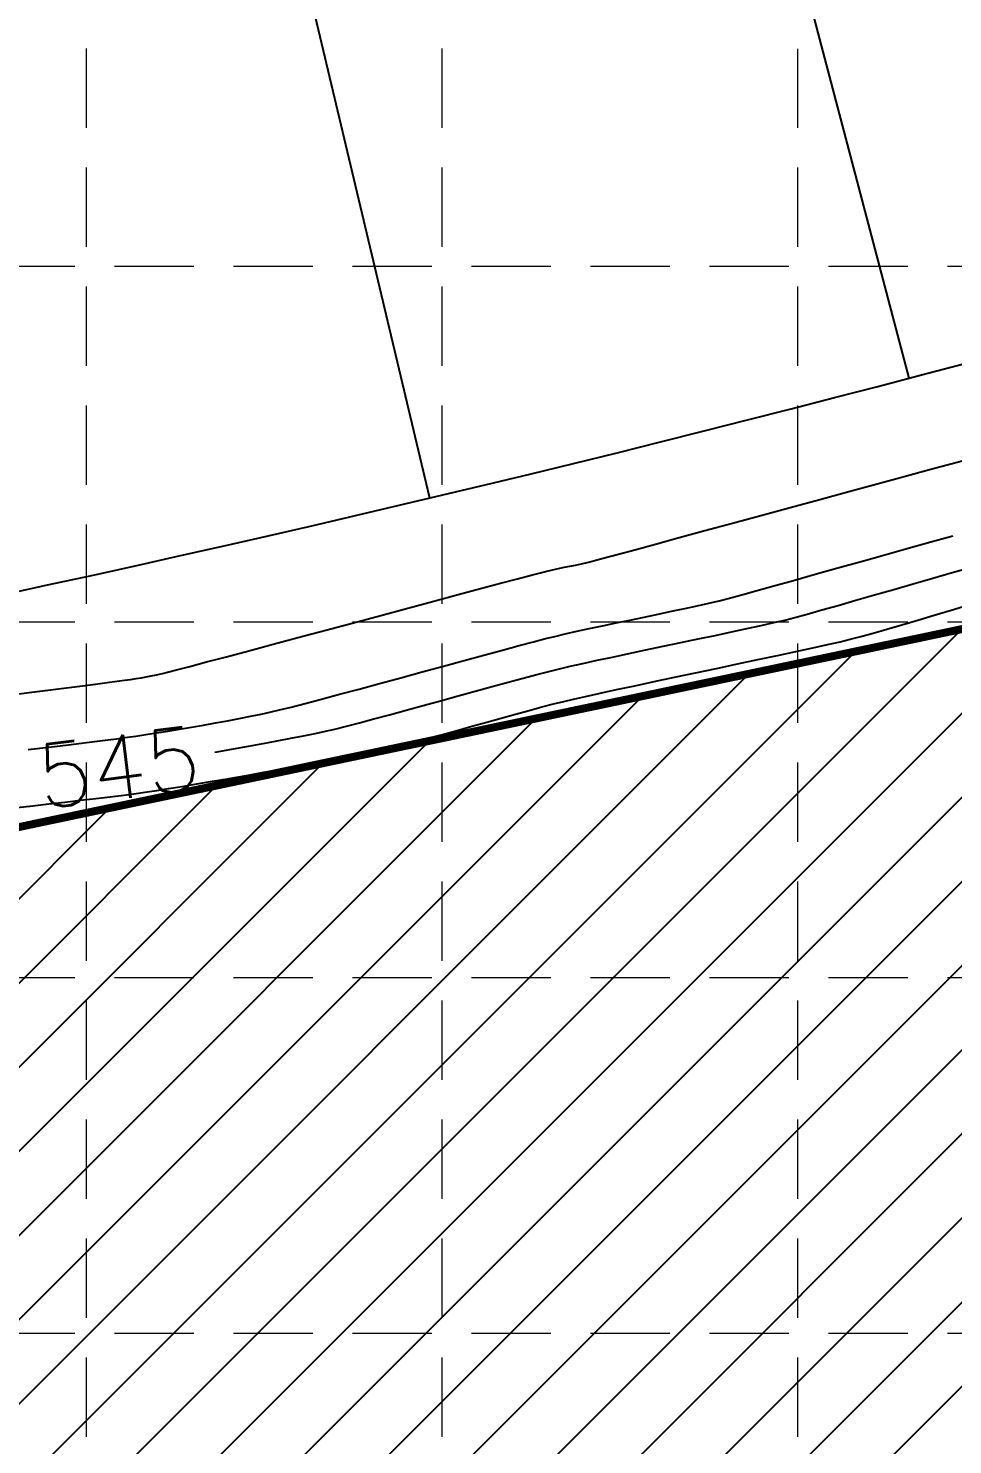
# Model space of a CAD drawing. Extents: x 2138193 to 2139991, y 332071 to 334944.
# Drawn here: x 2139218.8 to 2139335.3, y 332865.7 to 333044.3 of the extents above; entities that cross this region are included whole.
import ezdxf

# ---------------------------------------------------------------- set-up
doc = ezdxf.new("R2010")
doc.units = 0
doc.header["$LTSCALE"] = 100
doc.header["$MEASUREMENT"] = 0
doc.linetypes.add('DASHED', pattern=[0.75, 0.5, -0.25])
doc.linetypes.add('HIDDEN', pattern=[0.375, 0.25, -0.125])
for name, color, linetype in [('CONTOURS', 35, 'Continuous'), ('GRID', 254, 'DASHED'), ('V-PROP-SUBD-N', 7, 'Continuous')]:
    doc.layers.add(name, color=color, linetype=linetype)
doc.styles.add('L100', font='simplex', dxfattribs={"height": 10})

msp = doc.modelspace()

# ---------------------------------------------------------------- hatches: boundary and pattern name
at = {"layer": 'CONTOURS', "ltscale": 10}
h = msp.add_hatch(dxfattribs=at)
h.set_pattern_fill('ANSI31', color=5, scale=60, style=0)
h.set_pattern_definition([(45, (0, 0), (-5.303300858899106, 5.303300858899107), [])])
h.paths.add_polyline_path([(2138483.546160111, 332606.2740493599), (2138656.140052903, 332606.2740493599), (2138921.264482902, 332760.8706732228), (2139372.471049562, 332785.9219287917), (2139377.748317752, 332780.6479753673), (2139409.411939294, 332807.0177192923), (2139404.134671104, 332828.1135155923), (2139401.496037009, 332952.0512992817), (2139392.260811476, 332977.1025548506), (2139347.404019459, 332973.1470955816), (2139339.488117175, 332969.1916305132), (2139182.489332715, 332936.2294564062), (2139043.960999322, 332917.7706368185), (2138914.667891463, 332903.2672764998), (2138844.744069344, 332879.534509287), (2138820.996350087, 332862.3941780554), (2138795.929319984, 332796.4698240421), (2138748.301847437, 332763.2789477164)])

# ---------------------------------------------------------------- linework, layer by layer
at = {"layer": 'CONTOURS'}
for points, elevation in [([(2139335.247679402, 332989.4296912708), (2139337.758194374, 332990.1039834104)], 548), ([(2139325.805552581, 332986.8765154676), (2139329.207527692, 332987.7983428251)], 548), ([(2139318.556957914, 332984.9086268541), (2139322.234085717, 332985.9074053192)], 548), ([(2139307.529917004, 332981.9104263008), (2139311.141042744, 332982.8925228707)], 548), ([(2139326.731316576, 332977.9299562738), (2139329.686517585, 332978.7558288493)], 546), ([(2139284.842993427, 332976.0299625012), (2139285.616182319, 332976.19709734)], 548), ([(2139285.616182319, 332976.19709734), (2139286.334855626, 332976.3439648487)], 548), ([(2139287.035320836, 332976.4842116712), (2139287.753885434, 332976.6314844511)], 548), ([(2139288.526856907, 332976.7994298324), (2139289.390542741, 332977.0016944589)], 548), ([(2139289.390542741, 332977.0016944589), (2139290.017107187, 332977.1642691102)], 548), ([(2139317.954628583, 332975.4604332264), (2139320.808918795, 332976.2647455721)], 546), ([(2139335.231509838, 332975.6741798256), (2139337.55941217, 332976.3243330156)], 545), ([(2139282.156655988, 332975.3539277099), (2139283.351589717, 332975.6683574374)], 548), ([(2139310.496832025, 332973.3708228932), (2139312.742131918, 332973.9959589968)], 546), ([(2139332.81166984, 332974.9878312079), (2139335.231509838, 332975.6741798256)], 545), ([(2139269.882956831, 332972.0748412815), (2139272.966700805, 332972.9009965248)], 548), ([(2139304.564958898, 332971.8227869924), (2139305.882165471, 332972.1339733108)], 546), ([(2139307.010395521, 332972.4223171601), (2139308.567435466, 332972.8404379842)], 546), ([(2139308.567435466, 332972.8404379842), (2139310.496832025, 332973.3708228932)], 546), ([(2139320.867478612, 332971.5473231683), (2139323.089546763, 332972.1857204397)], 545), ([(2139325.438830639, 332972.8642317783), (2139327.871499563, 332973.5675952851)], 545), ([(2139298.15814933, 332970.4343976936), (2139299.879989679, 332970.796592203)], 546), ([(2139303.10867423, 332971.4940115619), (2139304.564958898, 332971.8227869924)], 546), ([(2139316.980312203, 332970.4519184237), (2139318.816456866, 332970.9643018633)], 545), ([(2139256.300759539, 332968.4338142514), (2139259.756872116, 332969.3601796688)], 548), ([(2139291.14399535, 332968.9709640137), (2139292.865993198, 332969.3325713609)], 546), ([(2139307.425068167, 332968.2004006532), (2139309.363993091, 332968.6188566596)], 545), ([(2139327.019108778, 332968.54101279), (2139328.912101088, 332969.0969020375)], 544), ([(2139249.646967743, 332966.6519228434), (2139252.909704756, 332967.5253366015)], 548), ([(2139252.909704756, 332967.5253366015), (2139256.300759539, 332968.4338142514)], 548), ([(2139286.458081133, 332967.9482921969), (2139287.91475955, 332968.2755997221)], 546), ([(2139298.82016481, 332966.3868297326), (2139301.030862594, 332966.8499015213)], 545), ([(2139303.224548616, 332967.3102815962), (2139305.367268574, 332967.7623284694)], 545), ([(2139319.535131825, 332966.6121799497), (2139321.121076483, 332966.9710764454)], 544), ([(2139323.711908864, 332967.6099235504), (2139325.273030213, 332968.0400985269)], 544), ([(2139290.486342096, 332964.6204551965), (2139292.425543908, 332965.0378789621)], 545), ([(2139292.425543908, 332965.0378789621), (2139294.483551165, 332965.4751769652)], 545), ([(2139294.483551165, 332965.4751769652), (2139296.626409567, 332965.926707718)], 545), ([(2139317.660871599, 332966.1981900019), (2139319.535131825, 332966.6121799497)], 544), ([(2139268.429728791, 332963.1612640044), (2139271.110238859, 332963.8914837932)], 546), ([(2139282.881850599, 332962.8218584252), (2139284.416252952, 332963.2191990355)], 545), ([(2139285.721112359, 332963.5438442029), (2139287.10017202, 332963.8677963291)], 545), ([(2139287.10017202, 332963.8677963291), (2139288.699900033, 332964.2285471561)], 545), ([(2139224.954926376, 332961.3285236679), (2139227.230027451, 332961.6202939883)], 548), ([(2139227.230027451, 332961.6202939883), (2139229.023291838, 332961.8519762869)], 548), ([(2139230.265869504, 332962.0150768678), (2139230.888910417, 332962.101102035)], 548), ([(2139231.665382513, 332962.2202909025), (2139232.35781572, 332962.3278491362)], 548), ([(2139233.622582143, 332962.5390941772), (2139234.260923698, 332962.6582912218)], 548), ([(2139260.468994608, 332960.9985310086), (2139263.059329502, 332961.7002310081)], 546), ([(2139277.239441202, 332961.3018044491), (2139279.259639191, 332961.8523470807)], 545), ([(2139270.748144512, 332959.5167973328), (2139272.949888329, 332960.1232155239)], 545), ([(2139286.301822658, 332959.448821041), (2139287.496176678, 332959.728250047)], 544), ([(2139250.457054138, 332958.3604601573), (2139251.901553822, 332958.7234950947)], 546), ([(2139264.320709942, 332957.758816461), (2139266.399749784, 332958.3237837501)], 545), ([(2139278.407812268, 332957.3451886332), (2139280.198841611, 332957.83998005)], 544), ([(2139281.910205545, 332958.3074030054), (2139283.515455847, 332958.7377934931)], 544), ([(2139283.515455847, 332958.7377934931), (2139284.988144292, 332959.121487507)], 544), ([(2139284.988144292, 332959.121487507), (2139286.301822658, 332959.448821041)], 544), ([(2139242.395749307, 332956.7324755405), (2139243.895596639, 332957.0061362399)], 546), ([(2139258.869886911, 332956.3198412186), (2139260.521972972, 332956.746031144)], 545), ([(2139260.521972972, 332956.746031144), (2139262.350182494, 332957.2292942419)], 545), ([(2139262.350182494, 332957.2292942419), (2139264.320709942, 332957.758816461)], 545), ([(2139276.563565738, 332956.8326927611), (2139278.407812268, 332957.3451886332)], 544), ([(2139226.110051325, 332954.2514089459), (2139228.137865498, 332954.5036579786)], 546), ([(2139236.38309078, 332955.7051756559), (2139237.855534873, 332955.9479462629)], 546), ([(2139253.457439359, 332955.1015928349), (2139254.923201684, 332955.4009539826)], 545), ([(2139242.301768752, 332953.0614030446), (2139242.789598003, 332953.144841681)], 545), ([(2139258.73756325, 332952.3765363273), (2139260.402590935, 332952.7014075138)], 544), ([(2139252.828396557, 332951.2785093322), (2139254.915792251, 332951.6593543979)], 544), ([(2139254.915792251, 332951.6593543979), (2139256.897072419, 332952.0272743424)], 544), ([(2139238.15799195, 332948.7322489315), (2139240.017329665, 332949.0430503616)], 544), ([(2139242.01326852, 332949.3810565415), (2139244.111134704, 332949.7405346323)], 544), ([(2139244.111134704, 332949.7405346323), (2139246.27625441, 332950.1157517955)], 544), ([(2139229.114908405, 332947.4081822979), (2139230.821973446, 332947.6180309949)], 544), ([(2139233.746323742, 332948.0204015261), (2139234.987815179, 332948.2151916751)], 544), ([(2139236.469929185, 332948.4543850897), (2139238.15799195, 332948.7322489315)], 544), ([(2139219.361705924, 332946.286287098), (2139221.372144918, 332946.5191878169)], 544), ([(2139221.372144918, 332946.5191878169), (2139223.383460204, 332946.7481772613)], 544), ([(2139223.383460204, 332946.7481772613), (2139225.364876241, 332946.9729058662)], 544)]:
    msp.add_lwpolyline(points, dxfattribs=dict(at, elevation=elevation))
at = {"layer": 'CONTOURS', "extrusion": (0.2610616266489205, -0.9653221364349933, 0), "elevation": 237056.2699516445}
msp.add_lwpolyline([(2152072.177438033, 548), (2152075.459920041, 548)], dxfattribs=at)
at = {"layer": 'CONTOURS', "extrusion": (0.2603880452484459, -0.9655040475791353, 0), "elevation": 235554.6811063495}
msp.add_lwpolyline([(2152240.333355531, 548), (2152243.307448879, 548)], dxfattribs=at)
at = {"layer": 'CONTOURS', "extrusion": (0.2618781461489889, -0.9651009463105757, 0), "elevation": 238876.7263327215}
msp.add_lwpolyline([(2151863.644704425, 548), (2151867.345319244, 548)], dxfattribs=at)
at = {"layer": 'CONTOURS', "extrusion": (0.2622891686346033, -0.9649893222295098, 0), "elevation": 239793.2044605874}
msp.add_lwpolyline([(2151754.04527838, 548), (2151757.899163437, 548)], dxfattribs=at)
at = {"layer": 'CONTOURS', "extrusion": (-0.2623910744526251, 0.9649616179142034, 0), "elevation": -240020.4381800564}
msp.add_lwpolyline([(-2151724.878825905, 548), (-2151728.710022062, 548)], dxfattribs=at)
at = {"layer": 'CONTOURS', "extrusion": (0.2624093689040301, -0.9649566431251658, 0), "elevation": 240061.2323107926}
msp.add_lwpolyline([(2151712.998482625, 548), (2151716.585652526, 548)], dxfattribs=at)
at = {"layer": 'CONTOURS', "extrusion": (0.261790728207566, -0.9651246627376966, 0), "elevation": 238681.8272977812}
msp.add_lwpolyline([(2151857.279323888, 548), (2151860.003833687, 548)], dxfattribs=at)
at = {"layer": 'CONTOURS', "extrusion": (0.262121913151882, -0.9650347675838407, 0), "elevation": 239420.2637606011}
msp.add_lwpolyline([(2151777.969048417, 548), (2151781.047327517, 548)], dxfattribs=at)
at = {"layer": 'CONTOURS', "extrusion": (0.2623133880047043, -0.9649827389510621, 0), "elevation": 239847.2105689743}
msp.add_lwpolyline([(2151733.499743726, 548), (2151736.86557626, 548)], dxfattribs=at)
at = {"layer": 'CONTOURS', "extrusion": (0.2673837242145405, -0.9635901327977381, 0), "elevation": 251166.8953558507}
msp.add_lwpolyline([(2150470.076547465, 546), (2150473.061147746, 546)], dxfattribs=at)
at = {"layer": 'CONTOURS', "extrusion": (0.2648699709428848, -0.964284137841495, 0), "elevation": 245558.0516379868}
msp.add_lwpolyline([(2151120.740293443, 546), (2151123.581995763, 546)], dxfattribs=at)
at = {"layer": 'CONTOURS', "color": 5, "ltscale": 10, "const_width": 1}
msp.add_lwpolyline([(2138656.140052903, 332606.2740493598), (2138921.264482902, 332760.8706732228), (2139372.471049562, 332785.9219287917), (2139377.748317752, 332780.6479753673), (2139409.411939294, 332807.0177192923), (2139404.134671104, 332828.1135155923), (2139401.496037009, 332952.0512992817), (2139392.260811476, 332977.1025548506), (2139347.404019459, 332973.1470955816), (2139339.488117175, 332969.1916305132), (2139182.489332715, 332936.2294564062), (2139043.960999322, 332917.7706368185), (2138914.667891463, 332903.2672764998), (2138844.744069344, 332879.534509287), (2138820.996350087, 332862.3941780554), (2138795.929319984, 332796.4698240421), (2138748.301847437, 332763.2789477164), (2138483.546160112, 332606.27404936)], dxfattribs=at)
at = {"layer": 'CONTOURS', "extrusion": (-0.2580467898887434, 0.9661324206484921, 0), "elevation": -230336.8878195584}
msp.add_lwpolyline([(-2152761.131042821, 548), (-2152762.396958785, 548)], dxfattribs=at)
at = {"layer": 'CONTOURS', "extrusion": (0.2602074510721593, -0.9655527341406734, 0), "elevation": 235152.1939210735}
msp.add_lwpolyline([(2152241.730230189, 548), (2152243.548556199, 548)], dxfattribs=at)
at = {"layer": 'CONTOURS', "extrusion": (0.2612268940260965, -0.965277426358598, 0), "elevation": 237424.7525168592}
msp.add_lwpolyline([(2151994.0365856, 548), (2151996.341110673, 548)], dxfattribs=at)
at = {"layer": 'CONTOURS', "extrusion": (0.270335512034219, -0.9627661766665864, 0), "elevation": 257756.0987806026}
msp.add_lwpolyline([(2149684.083752514, 546), (2149687.176941109, 546)], dxfattribs=at)
at = {"layer": 'CONTOURS', "extrusion": (0.2479212038522307, -0.968780200396592, 0), "elevation": 207793.4691886503}
msp.add_lwpolyline([(2155047.082610856, 548), (2155047.730220858, 548)], dxfattribs=at)
at = {"layer": 'CONTOURS', "extrusion": (0.2266373315210131, -0.973979219470844, 0), "elevation": 160530.0744140025}
msp.add_lwpolyline([(2159082.893400844, 548), (2159083.780495707, 548)], dxfattribs=at)
at = {"layer": 'CONTOURS', "extrusion": (0.1963231193083015, -0.9805392561366721, 0), "elevation": 93494.98973007884}
msp.add_lwpolyline([(2163025.185945737, 548), (2163025.900313066, 548)], dxfattribs=at)
at = {"layer": 'CONTOURS', "extrusion": (0.2123187102312406, -0.9772004734371257, 0), "elevation": 128825.8947883381}
msp.add_lwpolyline([(2161210.174849013, 548), (2161210.965855049, 548)], dxfattribs=at)
at = {"layer": 'CONTOURS', "extrusion": (0.2710197353699746, -0.962573790958381, 0), "elevation": 259283.934049345}
msp.add_lwpolyline([(2149497.280272942, 546), (2149500.339134977, 546)], dxfattribs=at)
at = {"layer": 'CONTOURS', "extrusion": (0.2582095087009174, -0.9660889449819985, 0), "elevation": 230699.1820042578}
msp.add_lwpolyline([(2152707.664819015, 548), (2152710.271204091, 548)], dxfattribs=at)
at = {"layer": 'CONTOURS', "extrusion": (0.2576281881142614, -0.9662441289285865, 0), "elevation": 229403.903206905}
msp.add_lwpolyline([(2152848.688022097, 548), (2152850.903029356, 548)], dxfattribs=at)
at = {"layer": 'CONTOURS', "extrusion": (0.2566019484839267, -0.9665171700669638, 0), "elevation": 227117.5729745676}
msp.add_lwpolyline([(2153093.302559603, 548), (2153095.060640872, 548)], dxfattribs=at)
at = {"layer": 'CONTOURS', "extrusion": (0.2700022072142906, -0.9628597032275321, 0), "elevation": 257011.9193657093}
msp.add_lwpolyline([(2149761.745853907, 546), (2149764.347219338, 546)], dxfattribs=at)
at = {"layer": 'CONTOURS', "extrusion": (0.2709254649148208, -0.9626003285168193, 0), "elevation": 259073.4238573094}
msp.add_lwpolyline([(2149516.884400372, 546), (2149519.697350502, 546)], dxfattribs=at)
at = {"layer": 'CONTOURS', "extrusion": (0.277093354718119, -0.9608430011042693, 0), "elevation": 272858.2147791378}
msp.add_lwpolyline([(2147822.975275086, 545), (2147825.548248288, 545)], dxfattribs=at)
at = {"layer": 'CONTOURS', "extrusion": (0.275496888815343, -0.9613019630964387, 0), "elevation": 269290.0242914683}
msp.add_lwpolyline([(2148275.837479354, 545), (2148278.404775666, 545)], dxfattribs=at)
at = {"layer": 'CONTOURS', "extrusion": (0.2585631435688809, -0.9659943585693336, 0), "elevation": 231487.1993029781}
msp.add_lwpolyline([(2152620.137277771, 548), (2152623.069491459, 548)], dxfattribs=at)
at = {"layer": 'CONTOURS', "extrusion": (0.2476130931973588, -0.9688589970048459, 0), "elevation": 207117.0990263518}
msp.add_lwpolyline([(2155134.011323062, 546), (2155135.175816609, 546)], dxfattribs=at)
at = {"layer": 'CONTOURS', "extrusion": (0.2774752333590612, -0.9607327905678742, 0), "elevation": 273711.8763337334}
msp.add_lwpolyline([(2147709.376681403, 545), (2147711.821985549, 545)], dxfattribs=at)
at = {"layer": 'CONTOURS', "extrusion": (0.2589615303257283, -0.9658876362245025, 0), "elevation": 232374.9921782199}
msp.add_lwpolyline([(2152514.384929307, 548), (2152517.901330287, 548)], dxfattribs=at)
at = {"layer": 'CONTOURS', "extrusion": (0.2589059788292911, -0.9659025282741768, 0), "elevation": 232251.1940930691}
msp.add_lwpolyline([(2152531.262346616, 548), (2152534.649568407, 548)], dxfattribs=at)
at = {"layer": 'CONTOURS', "extrusion": (0.2040928238585722, -0.9789515408075284, 0), "elevation": 110653.4823751649}
msp.add_lwpolyline([(2162224.306747774, 546), (2162226.104384635, 546)], dxfattribs=at)
at = {"layer": 'CONTOURS', "extrusion": (0.2088891564932534, -0.9779393234242792, 0), "elevation": 121251.3118777401}
msp.add_lwpolyline([(2161659.46607578, 546), (2161661.162092614, 546)], dxfattribs=at)
at = {"layer": 'CONTOURS', "extrusion": (0.2135093371099038, -0.9769410232797524, 0), "elevation": 131467.6765275479}
msp.add_lwpolyline([(2161063.883914614, 546), (2161065.49105666, 546)], dxfattribs=at)
at = {"layer": 'CONTOURS', "extrusion": (0.2609942152340801, -0.9653403646457278, 0), "elevation": 236919.5389423413}
msp.add_lwpolyline([(2152070.761588678, 545), (2152072.395661965, 545)], dxfattribs=at)
at = {"layer": 'CONTOURS', "extrusion": (0.2734266605075075, -0.9618928533489124, 0), "elevation": 264664.4088100163}
msp.add_lwpolyline([(2148838.619399737, 545), (2148840.751676464, 545)], dxfattribs=at)
at = {"layer": 'CONTOURS', "extrusion": (0.2850861442864194, -0.9585018989735508, 0), "elevation": 290741.5175473336}
msp.add_lwpolyline([(2145479.952239774, 544), (2145482.148868408, 544)], dxfattribs=at)
at = {"layer": 'CONTOURS', "extrusion": (0.2823498586375608, -0.9593115017174294, 0), "elevation": 284618.1114526041}
msp.add_lwpolyline([(2146303.05683328, 544), (2146305.246124845, 544)], dxfattribs=at)
at = {"layer": 'CONTOURS', "extrusion": (0.258957888971358, -0.9658886124908492, 0), "elevation": 232366.8772950776}
msp.add_lwpolyline([(2152511.68092699, 548), (2152515.260957179, 548)], dxfattribs=at)
at = {"layer": 'CONTOURS', "extrusion": (0.2127710381864142, -0.9771020854082114, 0), "elevation": 129834.5141397742}
msp.add_lwpolyline([(2161148.688482633, 546), (2161150.295682145, 546)], dxfattribs=at)
at = {"layer": 'CONTOURS', "extrusion": (0.208364043958232, -0.9780513407717266, 0), "elevation": 120090.6054801681}
msp.add_lwpolyline([(2161713.636924267, 546), (2161715.332988406, 546)], dxfattribs=at)
at = {"layer": 'CONTOURS', "extrusion": (0.2039275576417575, -0.9789859811224406, 0), "elevation": 110288.4605113706}
msp.add_lwpolyline([(2162239.348083473, 546), (2162241.145737533, 546)], dxfattribs=at)
at = {"layer": 'CONTOURS', "extrusion": (0.2034692784015706, -0.9790813310173696, 0), "elevation": 109276.3175698608}
msp.add_lwpolyline([(2162292.534154595, 546), (2162294.344503314, 546)], dxfattribs=at)
at = {"layer": 'CONTOURS', "extrusion": (0.2149959383425334, -0.976614942797935, 0), "elevation": 134760.6954584589}
msp.add_lwpolyline([(2160868.392792904, 545), (2160870.221656948, 545)], dxfattribs=at)
at = {"layer": 'CONTOURS', "extrusion": (0.2209362471197144, -0.9752882521125006, 0), "elevation": 147910.6111472857}
msp.add_lwpolyline([(2160009.956225719, 545), (2160011.596061613, 545)], dxfattribs=at)
at = {"layer": 'CONTOURS', "extrusion": (0.2299676349194442, -0.9731982772742446, 0), "elevation": 167927.471826349}
msp.add_lwpolyline([(2158547.661789428, 545), (2158549.078330272, 545)], dxfattribs=at)
at = {"layer": 'CONTOURS', "extrusion": (0.2472519721299973, -0.9689512176976852, 0), "elevation": 206318.240767169}
msp.add_lwpolyline([(2155218.444353425, 545), (2155219.760104353, 545)], dxfattribs=at)
at = {"layer": 'CONTOURS', "extrusion": (0.2757565332857638, -0.961227514353505, 0), "elevation": 269874.8793183664}
msp.add_lwpolyline([(2148196.42702099, 544), (2148198.24353013, 544)], dxfattribs=at)
at = {"layer": 'CONTOURS', "extrusion": (0.2849489722452369, -0.9585426872165805, 0), "elevation": 290434.4818931687}
msp.add_lwpolyline([(2145517.286197161, 544), (2145519.374641015, 544)], dxfattribs=at)
at = {"layer": 'CONTOURS', "extrusion": (0.2859646610318022, -0.9582401643851955, 0), "elevation": 292708.107247224}
msp.add_lwpolyline([(2145210.371778086, 544), (2145212.53479469, 544)], dxfattribs=at)
at = {"layer": 'CONTOURS', "extrusion": (-0.2562946115969001, 0.9665987130481781, 0), "elevation": -226441.1385131867}
msp.add_lwpolyline([(-2153163.425326874, 546), (-2153165.324003899, 546)], dxfattribs=at)
at = {"layer": 'CONTOURS', "extrusion": (0.2515400393848535, -0.9678468931531817, 0), "elevation": 215854.1627729615}
msp.add_lwpolyline([(2154252.418384984, 546), (2154253.985654592, 546)], dxfattribs=at)
at = {"layer": 'CONTOURS', "extrusion": (0.2426193181767001, -0.9701215730244707, 0), "elevation": 196012.8125656424}
msp.add_lwpolyline([(2156149.86297456, 546), (2156151.047071628, 546)], dxfattribs=at)
at = {"layer": 'CONTOURS', "extrusion": (0.2286071648741669, -0.9735187538862287, 0), "elevation": 164905.6699301523}
msp.add_lwpolyline([(2158752.992007854, 546), (2158754.345529876, 546)], dxfattribs=at)
at = {"layer": 'CONTOURS', "extrusion": (0.2053916133182074, -0.9786798685875501, 0), "elevation": 113526.5371965411}
msp.add_lwpolyline([(2162079.450236569, 545), (2162081.691711123, 545)], dxfattribs=at)
at = {"layer": 'CONTOURS', "extrusion": (0.2082179051770924, -0.9780824627625543, 0), "elevation": 119771.7531080068}
msp.add_lwpolyline([(2161746.912182736, 545), (2161749.016094901, 545)], dxfattribs=at)
at = {"layer": 'CONTOURS', "extrusion": (0.2293485525227704, -0.9733443591328356, 0), "elevation": 166558.6794254777}
msp.add_lwpolyline([(2158661.638427803, 544), (2158662.92544581, 544)], dxfattribs=at)
at = {"layer": 'CONTOURS', "extrusion": (0.2487580618040227, -0.9685656542989257, 0), "elevation": 209673.0291798836}
msp.add_lwpolyline([(2154902.466521572, 544), (2154903.848070316, 544)], dxfattribs=at)
at = {"layer": 'CONTOURS', "extrusion": (0.2572915051389597, -0.9663338353712597, 0), "elevation": 228653.8249109705}
msp.add_lwpolyline([(2152890.127971869, 548), (2152892.713231481, 548)], dxfattribs=at)
at = {"layer": 'CONTOURS', "extrusion": (0.2578991816721745, -0.9661718336263083, 0), "elevation": 230007.7340662415}
msp.add_lwpolyline([(2152748.487074451, 548), (2152751.402002667, 548)], dxfattribs=at)
at = {"layer": 'CONTOURS', "extrusion": (0.2583080746471345, -0.9660625955765446, 0), "elevation": 230918.8295007858}
msp.add_lwpolyline([(2152653.862267857, 548), (2152657.041315756, 548)], dxfattribs=at)
at = {"layer": 'CONTOURS', "extrusion": (0.2619940099241783, -0.9650694994475008, 0), "elevation": 239142.9186770311}
msp.add_lwpolyline([(2151782.550617012, 546), (2151785.132546125, 546)], dxfattribs=at)
at = {"layer": 'CONTOURS', "extrusion": (0.2608996818560699, -0.965365918192372, 0), "elevation": 236703.1515217625}
msp.add_lwpolyline([(2152054.880866094, 546), (2152057.286887203, 546)], dxfattribs=at)
at = {"layer": 'CONTOURS', "extrusion": (0.2591296685661538, -0.9658425414469978, 0), "elevation": 232757.9007888389}
msp.add_lwpolyline([(2152487.562706233, 546), (2152489.740973667, 546)], dxfattribs=at)
at = {"layer": 'CONTOURS', "extrusion": (0.2052751320898686, -0.9787043067982726, 0), "elevation": 113269.2110797125}
msp.add_lwpolyline([(2162088.44637241, 545), (2162090.687861722, 545)], dxfattribs=at)
at = {"layer": 'CONTOURS', "extrusion": (0.2088795091993016, -0.9779413840495037, 0), "elevation": 121238.2097973739}
msp.add_lwpolyline([(2161670.02858482, 544), (2161672.553994555, 544)], dxfattribs=at)
at = {"layer": 'CONTOURS', "extrusion": (0.2103278016768035, -0.9776309200520426, 0), "elevation": 124439.9347704173}
msp.add_lwpolyline([(2161490.605309805, 544), (2161492.974444408, 544)], dxfattribs=at)
at = {"layer": 'CONTOURS', "extrusion": (0.2124717437265333, -0.9771672109305584, 0), "elevation": 129180.9025708814}
msp.add_lwpolyline([(2161214.813559534, 544), (2161216.980699811, 544)], dxfattribs=at)
at = {"layer": 'CONTOURS', "extrusion": (-0.2513187816829659, 0.967904370262574, 0), "elevation": -215353.8136410307}
msp.add_lwpolyline([(-2154256.054383649, 548), (-2154257.257364954, 548)], dxfattribs=at)
at = {"layer": 'CONTOURS', "extrusion": (-0.2547026129157513, 0.9670194305048316, 0), "elevation": -222887.2847747635}
msp.add_lwpolyline([(-2153490.853067419, 548), (-2153492.582348594, 548)], dxfattribs=at)
at = {"layer": 'CONTOURS', "extrusion": (0.2563405912363462, -0.9665865203304879, 0), "elevation": 226535.4555552589}
msp.add_lwpolyline([(2153111.871529451, 548), (2153114.061572568, 548)], dxfattribs=at)
at = {"layer": 'CONTOURS', "extrusion": (0.2626077527212349, -0.9649026729213173, 0), "elevation": 240511.4298422927}
msp.add_lwpolyline([(2151627.311652705, 546), (2151630.017639751, 546)], dxfattribs=at)
at = {"layer": 'CONTOURS', "extrusion": (-0.241436772639559, 0.9704165522173424, 0), "elevation": -193388.9060279003}
msp.add_lwpolyline([(-2156386.572483573, 545), (-2156387.917122021, 545)], dxfattribs=at)
at = {"layer": 'CONTOURS', "extrusion": (0.2142832597975695, -0.9767715621221409, 0), "elevation": 133183.7666138843}
msp.add_lwpolyline([(2160945.025520667, 545), (2160946.854445804, 545)], dxfattribs=at)
at = {"layer": 'CONTOURS', "extrusion": (-0.2071333082293096, 0.9783127274149007, 0), "elevation": -117378.9018222117}
msp.add_lwpolyline([(-2161874.967520982, 544), (-2161877.687396463, 544)], dxfattribs=at)
at = {"layer": 'CONTOURS', "extrusion": (0.2073648297528777, -0.9782636798847026, 0), "elevation": 117890.5281419149}
msp.add_lwpolyline([(2161849.84798438, 544), (2161852.548766924, 544)], dxfattribs=at)
at = {"layer": 'CONTOURS', "extrusion": (0.2079282217456155, -0.9781440868306194, 0), "elevation": 119135.6174412286}
msp.add_lwpolyline([(2161784.291711946, 544), (2161786.927672029, 544)], dxfattribs=at)
at = {"layer": 'CONTOURS', "extrusion": (0.1301435248363974, -0.9914951653654989, 0), "elevation": -51723.26096210798}
msp.add_lwpolyline([(2164368.063255664, 548), (2164369.316491897, 548)], dxfattribs=at)
at = {"layer": 'CONTOURS', "extrusion": (0.1517234384680417, -0.9884229854770854, 0), "elevation": -4535.927879462717}
msp.add_lwpolyline([(2164983.136700378, 548), (2164983.92226699, 548)], dxfattribs=at)
at = {"layer": 'CONTOURS', "extrusion": (0.1595794744852235, -0.9871850846335859, 0), "elevation": 12682.13166447292}
msp.add_lwpolyline([(2164952.229502758, 548), (2164952.879227411, 548)], dxfattribs=at)
at = {"layer": 'CONTOURS', "extrusion": (0.1700375474095915, -0.9854375842593639, 0), "elevation": 35636.23834617337}
msp.add_lwpolyline([(2164696.714150772, 548), (2164697.346730599, 548)], dxfattribs=at)
at = {"layer": 'CONTOURS', "extrusion": (0.1979326838837228, -0.9802156153880566, 0), "elevation": 97049.18172246643}
msp.add_lwpolyline([(2162815.020119177, 548), (2162815.720290987, 548)], dxfattribs=at)
at = {"layer": 'CONTOURS', "extrusion": (0.2111245126391056, -0.9774591757014204, 0), "elevation": 126187.3946815151}
msp.add_lwpolyline([(2161311.436381697, 548), (2161312.221377447, 548)], dxfattribs=at)
at = {"layer": 'CONTOURS', "extrusion": (0.2405743758644207, -0.9706307071576937, 0), "elevation": 191461.2209979632}
msp.add_lwpolyline([(2156510.231301023, 548), (2156510.842484292, 548)], dxfattribs=at)
at = {"layer": 'CONTOURS', "extrusion": (-0.2622881054298136, 0.9649896112135298, 0), "elevation": -239798.6731926057}
msp.add_lwpolyline([(-2151698.521440123, 546), (-2151701.288485921, 546)], dxfattribs=at)
at = {"layer": 'CONTOURS', "extrusion": (-0.2627328269875466, 0.9648686240225309, 0), "elevation": -240790.334968863}
msp.add_lwpolyline([(-2151590.540303263, 546), (-2151593.338848861, 546)], dxfattribs=at)
at = {"layer": 'CONTOURS', "extrusion": (-0.2603947402802668, 0.9655022419623751, 0), "elevation": -235581.6522716567}
msp.add_lwpolyline([(-2152180.436430403, 545), (-2152182.396106477, 545)], dxfattribs=at)
at = {"layer": 'CONTOURS', "extrusion": (0.2565418607725642, -0.9665331208351581, 0), "elevation": 226996.0158959419}
msp.add_lwpolyline([(2153104.87198488, 545), (2153106.662031935, 545)], dxfattribs=at)
at = {"layer": 'CONTOURS', "extrusion": (0.2096756620577508, -0.977770994016822, 0), "elevation": 122998.1283608353}
msp.add_lwpolyline([(2161552.389743808, 544), (2161554.728696801, 544)], dxfattribs=at)
at = {"layer": 'CONTOURS', "extrusion": (0.2084091821578664, -0.9780417234414334, 0), "elevation": 120198.6114997777}
msp.add_lwpolyline([(2161712.20992187, 544), (2161714.712697054, 544)], dxfattribs=at)
at = {"layer": 'CONTOURS', "extrusion": (0.2076232646111399, -0.9782088631740222, 0), "elevation": 118461.6487480376}
msp.add_lwpolyline([(2161810.593709189, 544), (2161813.214580292, 544)], dxfattribs=at)
at = {"layer": 'CONTOURS', "extrusion": (0.2072148543191079, -0.9782954585142011, 0), "elevation": 117559.1035123299}
msp.add_lwpolyline([(2161862.482707782, 544), (2161865.175946042, 544)], dxfattribs=at)
at = {"layer": 'CONTOURS', "extrusion": (0.1262885962209197, -0.9919935435599113, 0), "elevation": -60135.77001580864}
msp.add_lwpolyline([(2164137.461396348, 548), (2164140.795602466, 548)], dxfattribs=at)
at = {"layer": 'CONTOURS', "extrusion": (0.126429991213922, -0.9919755326224774, 0), "elevation": -59827.29819458904}
msp.add_lwpolyline([(2164149.345220196, 548), (2164152.401973363, 548)], dxfattribs=at)
at = {"layer": 'CONTOURS', "extrusion": (0.1267061433627091, -0.9919402972125634, 0), "elevation": -59224.81535207073}
msp.add_lwpolyline([(2164168.973491409, 548), (2164171.68342036, 548)], dxfattribs=at)
at = {"layer": 'CONTOURS', "extrusion": (0.2554304877877183, -0.9668274230226035, 0), "elevation": 224516.5404140423}
msp.add_lwpolyline([(2153337.044197423, 546), (2153339.166774014, 546)], dxfattribs=at)
at = {"layer": 'CONTOURS', "extrusion": (-0.2582748073218509, 0.966071490057988, 0), "elevation": -230852.9624991133}
msp.add_lwpolyline([(-2152669.07670173, 546), (-2152671.438154607, 546)], dxfattribs=at)
at = {"layer": 'CONTOURS', "extrusion": (0.2601849648298749, -0.9655587936922726, 0), "elevation": 235109.9897991285}
msp.add_lwpolyline([(2152210.655033073, 546), (2152213.203528509, 546)], dxfattribs=at)
at = {"layer": 'CONTOURS', "extrusion": (0.2653512782923302, -0.9641518029380158, 0), "elevation": 246634.708764361}
msp.add_lwpolyline([(2150935.265926971, 545), (2150937.521831143, 545)], dxfattribs=at)
at = {"layer": 'CONTOURS', "extrusion": (0.264515829701476, -0.9643813435759423, 0), "elevation": 244771.0263593036}
msp.add_lwpolyline([(2151150.400842161, 545), (2151152.593459026, 545)], dxfattribs=at)
at = {"layer": 'CONTOURS', "extrusion": (0.219372885953051, -0.975641090211267, 0), "elevation": 144452.4796532314}
msp.add_lwpolyline([(2160219.121537501, 544), (2160220.694740689, 544)], dxfattribs=at)
at = {"layer": 'CONTOURS', "extrusion": (0.2145928929426791, -0.9767035836416758, 0), "elevation": 133872.925147065}
msp.add_lwpolyline([(2160902.128458502, 544), (2160904.002611503, 544)], dxfattribs=at)
at = {"layer": 'CONTOURS', "extrusion": (0.2116147376996504, -0.977353161752858, 0), "elevation": 127285.5010145706}
msp.add_lwpolyline([(2161302.031142643, 544), (2161304.160551889, 544)], dxfattribs=at)
at = {"layer": 'CONTOURS', "extrusion": (0.2005437746147163, -0.9796847423856727, 0), "elevation": 102819.1822335349}
msp.add_lwpolyline([(2162559.993284426, 546), (2162561.369918539, 546)], dxfattribs=at)
at = {"layer": 'CONTOURS', "extrusion": (0.2108103855180724, -0.9775269721893722, 0), "elevation": 125500.4568586035}
msp.add_lwpolyline([(2161363.712619281, 546), (2161365.00727739, 546)], dxfattribs=at)
at = {"layer": 'CONTOURS', "extrusion": (0.2297385444263228, -0.9732523830974545, 0), "elevation": 167415.7683768941}
msp.add_lwpolyline([(2158522.879159191, 546), (2158523.97445695, 546)], dxfattribs=at)
at = {"layer": 'CONTOURS', "extrusion": (0.2510425569794125, -0.9679760506258605, 0), "elevation": 214747.1971989324}
msp.add_lwpolyline([(2154331.41627474, 546), (2154333.248159993, 546)], dxfattribs=at)
at = {"layer": 'CONTOURS', "extrusion": (0.2640396566127161, -0.9645118245702532, 0), "elevation": 243708.9252145366}
msp.add_lwpolyline([(2151261.939942708, 545), (2151264.172934203, 545)], dxfattribs=at)
at = {"layer": 'CONTOURS', "extrusion": (0.2651103544967508, -0.9642180769611237, 0), "elevation": 246097.2414128914}
msp.add_lwpolyline([(2150992.266315356, 545), (2150994.542406293, 545)], dxfattribs=at)
at = {"layer": 'CONTOURS', "extrusion": (0.2634780043163201, -0.964665403775573, 0), "elevation": 242460.3683196105}
msp.add_lwpolyline([(2151416.664004047, 544), (2151418.438053295, 544)], dxfattribs=at)
at = {"layer": 'CONTOURS', "extrusion": (0.1661977508438726, -0.9860924437467504, 0), "elevation": 27211.17573961907}
msp.add_lwpolyline([(2164822.814398699, 546), (2164824.339436338, 546)], dxfattribs=at)
at = {"layer": 'CONTOURS', "extrusion": (0.1700938839604052, -0.9854278617124972, 0), "elevation": 35767.21376146947}
msp.add_lwpolyline([(2164699.881073783, 546), (2164701.422390697, 546)], dxfattribs=at)
at = {"layer": 'CONTOURS', "extrusion": (0.1744796874526139, -0.9846607733968273, 0), "elevation": 45404.9108886738}
msp.add_lwpolyline([(2164520.717329303, 546), (2164522.25849937, 546)], dxfattribs=at)
at = {"layer": 'CONTOURS', "extrusion": (0.1853264441421879, -0.9826770115870282, 0), "elevation": 69269.26854688284}
msp.add_lwpolyline([(2163891.536380155, 546), (2163893.028029472, 546)], dxfattribs=at)
at = {"layer": 'CONTOURS', "extrusion": (0.192223757888188, -0.9813511231477464, 0), "elevation": 84465.77919592161}
msp.add_lwpolyline([(2163353.138177954, 546), (2163354.58049168, 546)], dxfattribs=at)
at = {"layer": 'CONTOURS', "extrusion": (-0.2411188110237102, 0.9704956048177202, 0), "elevation": -192682.9101768721}
msp.add_lwpolyline([(-2156421.876754899, 545), (-2156423.362755514, 545)], dxfattribs=at)
at = {"layer": 'CONTOURS', "extrusion": (0.2672122187787378, -0.9636377068874714, 0), "elevation": 250791.0800334126}
msp.add_lwpolyline([(2150453.812109243, 544), (2150455.754059228, 544)], dxfattribs=at)
at = {"layer": 'CONTOURS', "extrusion": (-0.2680309472774822, 0.9634103026756231, 0), "elevation": -252618.280858592}
msp.add_lwpolyline([(-2150241.874805441, 544), (-2150243.816880886, 544)], dxfattribs=at)
at = {"layer": 'CONTOURS', "extrusion": (0.121684951270555, -0.992568774762879, 0), "elevation": -70168.36841477468}
msp.add_lwpolyline([(2163842.277403915, 546), (2163844.560852425, 546)], dxfattribs=at)
at = {"layer": 'CONTOURS', "extrusion": (0.1264405382967138, -0.991974188310985, 0), "elevation": -59797.11621941999}
msp.add_lwpolyline([(2164158.042341977, 546), (2164159.798414759, 546)], dxfattribs=at)
at = {"layer": 'CONTOURS', "extrusion": (0.1317264243437984, -0.9912861086132487, 0), "elevation": -48260.29145902669}
msp.add_lwpolyline([(2164447.798504519, 546), (2164449.219863879, 546)], dxfattribs=at)
at = {"layer": 'CONTOURS', "extrusion": (0.1422257341740506, -0.9898342490228615, 0), "elevation": -25316.43557565502}
msp.add_lwpolyline([(2164839.153191481, 546), (2164840.192556324, 546)], dxfattribs=at)
at = {"layer": 'CONTOURS', "extrusion": (0.1534916614917544, -0.9881499430008084, 0), "elevation": -655.2015558006824}
msp.add_lwpolyline([(2164988.118195682, 546), (2164989.413706908, 546)], dxfattribs=at)
at = {"layer": 'CONTOURS', "extrusion": (-0.1564113583493279, 0.9876920000583777, 0), "elevation": -5743.186568522535}
msp.add_lwpolyline([(-2164981.895203769, 546), (-2164983.272768556, 546)], dxfattribs=at)
at = {"layer": 'CONTOURS', "extrusion": (0.1594457480434516, -0.9872066923551848, 0), "elevation": 12396.04493642977}
msp.add_lwpolyline([(2164955.402226462, 546), (2164956.845393985, 546)], dxfattribs=at)
at = {"layer": 'CONTOURS', "extrusion": (0.1818604500216728, -0.9833243497025357, 0), "elevation": 61642.76383597258}
msp.add_lwpolyline([(2164126.197306848, 545), (2164128.013810298, 545)], dxfattribs=at)
at = {"layer": 'CONTOURS', "extrusion": (0.186627130765781, -0.9824308189700343, 0), "elevation": 72137.39139127836}
msp.add_lwpolyline([(2163803.615685837, 545), (2163805.352007131, 545)], dxfattribs=at)
at = {"layer": 'CONTOURS', "extrusion": (0.19252425563456, -0.98129221488421, 0), "elevation": 85131.93040814128}
msp.add_lwpolyline([(2163333.067060278, 545), (2163334.696543263, 545)], dxfattribs=at)
at = {"layer": 'CONTOURS', "extrusion": (0.2103186179333933, -0.9776328958001502, 0), "elevation": 124416.9860480435}
msp.add_lwpolyline([(2161432.705186491, 545), (2161434.041174292, 545)], dxfattribs=at)
at = {"layer": 'CONTOURS', "extrusion": (0.2272061115850171, -0.9738466937143736, 0), "elevation": 161804.2995370887}
msp.add_lwpolyline([(2158957.171741862, 545), (2158958.402348841, 545)], dxfattribs=at)
at = {"layer": 'CONTOURS', "extrusion": (0.250315662282505, -0.968164278010747, 0), "elevation": 213137.6525016457}
msp.add_lwpolyline([(2154504.371168022, 544), (2154506.032184637, 544)], dxfattribs=at)
at = {"layer": 'CONTOURS', "extrusion": (0.2571864723768265, -0.966361794788248, 0), "elevation": 228436.2976442593}
msp.add_lwpolyline([(2152937.704522006, 544), (2152939.47778034, 544)], dxfattribs=at)
at = {"layer": 'CONTOURS', "extrusion": (-0.262001678388719, 0.9650674176043321, 0), "elevation": -239168.2885721191}
msp.add_lwpolyline([(-2151773.702508696, 544), (-2151775.560029741, 544)], dxfattribs=at)
at = {"layer": 'CONTOURS', "extrusion": (0.2652501405559202, -0.9641796320888887, 0), "elevation": 246413.2222829264}
msp.add_lwpolyline([(2150957.938892336, 544), (2150959.852652682, 544)], dxfattribs=at)
at = {"layer": 'CONTOURS', "extrusion": (0.1202793182511863, -0.9927400896513799, 0), "elevation": -73232.37099574052}
msp.add_lwpolyline([(2163735.649787701, 546), (2163738.271119707, 546)], dxfattribs=at)
at = {"layer": 'CONTOURS', "extrusion": (0.1207051908693985, -0.9926883986917456, 0), "elevation": -72304.12448836354}
msp.add_lwpolyline([(2163769.488566591, 546), (2163771.964646119, 546)], dxfattribs=at)
at = {"layer": 'CONTOURS', "extrusion": (0.1713916222495299, -0.9852029800110608, 0), "elevation": 38621.86159273307}
msp.add_lwpolyline([(2164653.750906626, 545), (2164655.647857125, 545)], dxfattribs=at)
at = {"layer": 'CONTOURS', "extrusion": (0.1744430321846238, -0.9846672679246703, 0), "elevation": 45327.94119527837}
msp.add_lwpolyline([(2164525.606164001, 545), (2164527.502992506, 545)], dxfattribs=at)
at = {"layer": 'CONTOURS', "extrusion": (0.1778768104670723, -0.9840527629644974, 0), "elevation": 52878.24121996213}
msp.add_lwpolyline([(2164356.214921532, 545), (2164358.084931562, 545)], dxfattribs=at)
at = {"layer": 'CONTOURS', "extrusion": (0.1985571273614191, -0.9800893159166574, 0), "elevation": 98442.01486139564}
msp.add_lwpolyline([(2162776.396481642, 544), (2162777.880928729, 544)], dxfattribs=at)
at = {"layer": 'CONTOURS', "extrusion": (0.2092109284165113, -0.9778705371525934, 0), "elevation": 121972.0341330526}
msp.add_lwpolyline([(2161578.54713031, 544), (2161579.784594697, 544)], dxfattribs=at)
at = {"layer": 'CONTOURS', "extrusion": (0.2263389063619015, -0.9740486124762453, 0), "elevation": 159885.8070351671}
msp.add_lwpolyline([(2159106.49829686, 544), (2159107.851255998, 544)], dxfattribs=at)
at = {"layer": 'CONTOURS', "extrusion": (0.2405429079137419, -0.9706385060630971, 0), "elevation": 191407.3287599011}
msp.add_lwpolyline([(2156542.004956911, 544), (2156543.525828547, 544)], dxfattribs=at)
at = {"layer": 'CONTOURS', "extrusion": (0.174671187286367, -0.9846268208473559, 0), "elevation": 45833.0775713257}
msp.add_lwpolyline([(2164518.283224642, 544), (2164520.513110394, 544)], dxfattribs=at)
at = {"layer": 'CONTOURS', "extrusion": (0.1769086185449709, -0.9842272810100877, 0), "elevation": 50752.53103398404}
msp.add_lwpolyline([(2164410.751975924, 544), (2164412.945409751, 544)], dxfattribs=at)
at = {"layer": 'CONTOURS', "extrusion": (0.1864384457918015, -0.9824666436733297, 0), "elevation": 71725.47029911948}
msp.add_lwpolyline([(2163823.602110018, 544), (2163825.475446729, 544)], dxfattribs=at)
at = {"layer": 'CONTOURS', "extrusion": (0.1669696739788345, -0.985962031708829, 0), "elevation": 28913.09331456543}
msp.add_lwpolyline([(2164801.826968871, 544), (2164803.85132558, 544)], dxfattribs=at)
at = {"layer": 'CONTOURS', "extrusion": (0.1726525534027527, -0.9849827895976202, 0), "elevation": 41396.19814260042}
msp.add_lwpolyline([(2164605.45246168, 544), (2164607.683667585, 544)], dxfattribs=at)
at = {"layer": 'CONTOURS', "extrusion": (0.1138554420224055, -0.9934973267814476, 0), "elevation": -87219.4780384271}
msp.add_lwpolyline([(2163222.506157832, 544), (2163224.439470782, 544)], dxfattribs=at)
at = {"layer": 'CONTOURS', "extrusion": (0.1168131523766115, -0.9931539092365486, 0), "elevation": -80777.92343814674}
msp.add_lwpolyline([(2163474.552648586, 544), (2163476.39454932, 544)], dxfattribs=at)
at = {"layer": 'CONTOURS', "extrusion": (0.1302710999502288, -0.9914784115238, 0), "elevation": -51430.42322009074}
msp.add_lwpolyline([(2164374.629679692, 544), (2164376.19710023, 544)], dxfattribs=at)
at = {"layer": 'CONTOURS', "extrusion": (0.1431380855189256, -0.9897027273247139, 0), "elevation": -23313.74092249549}
msp.add_lwpolyline([(2164861.63079557, 544), (2164863.015339262, 544)], dxfattribs=at)
at = {"layer": 'CONTOURS', "extrusion": (0.1593251240924493, -0.9872261670118584, 0), "elevation": 12138.68959944602}
msp.add_lwpolyline([(2164955.773060212, 544), (2164957.274351462, 544)], dxfattribs=at)
at = {"layer": 'CONTOURS', "extrusion": (0.1186544815117331, -0.9929356041643295, 0), "elevation": -76766.25772567227}
msp.add_lwpolyline([(2163610.645460606, 544), (2163612.638326155, 544)], dxfattribs=at)
at = {"layer": 'GRID', "color": 252, "linetype": 'HIDDEN', "lineweight": 0, "ltscale": 0.4}
for p, q in [((2139226.111967635, 332296.7416008643), (2139226.111967635, 334897.5322012084)), ((2139270.950742259, 332296.7345512712), (2139270.950742259, 334897.5322012084)), ((2139315.789516883, 332296.7275016782), (2139315.789516883, 334897.5322012084)), ((2138239.658925912, 333014.3036638536), (2139943.532361615, 333014.3036638536)), ((2138239.658925912, 332969.4648891546), (2139943.532361615, 332969.4648891546)), ((2138239.658925912, 332924.6261144558), (2139943.532361615, 332924.6261144558)), ((2138239.658925912, 332879.7873397568), (2139943.532361615, 332879.7873397568))]:
    msp.add_line(p, q, dxfattribs=at)
at = {"layer": 'V-PROP-SUBD-N'}
for p, q in [((2139329.807010152, 333000.1865560827), (2139299.288139494, 333116.2408474024)), ((2139269.379486907, 332985.0718788555), (2139241.665762395, 333101.8278186346))]:
    msp.add_line(p, q, dxfattribs=at)
msp.add_arc((2138672.379671393, 335500.1894149316), 2585, 271.110485799236, 287.1527206286253, dxfattribs=at)

# ---------------------------------------------------------------- texts
at = {"layer": 'CONTOURS', "insert": (2139219.456955943, 332953.8382793281, 545), "char_height": 8, "width": 30.09523809523809, "attachment_point": 1, "rotation": 7.134773357249804, "style": 'L100'}
msp.add_mtext('\\Fsimplex.shx;\\W1.0000000000;\\T1.0000000000;\\o\\l545', dxfattribs=at)

doc.saveas('drawing.dxf')
